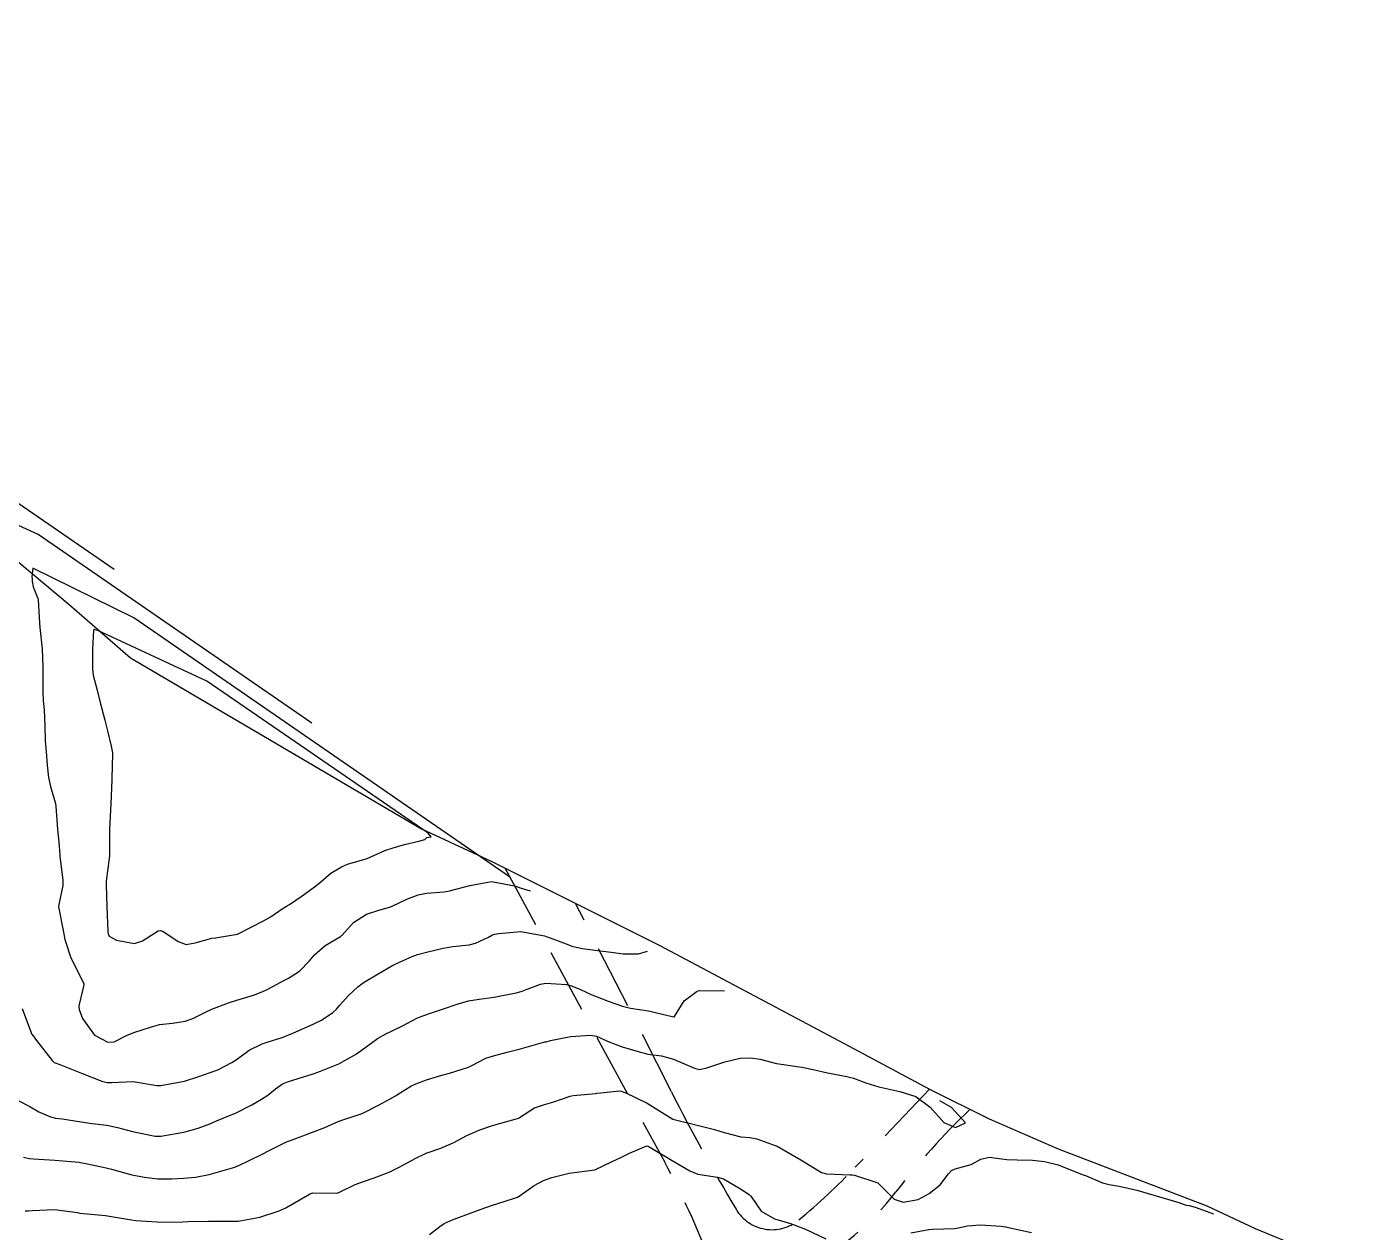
# Model space of a CAD drawing. Header units: metres. Extents: x 298520 to 308411, y 7433745 to 7450750.
# Drawn here: x 303101.4 to 303206, y 7440966.5 to 7441060.3 of the extents above; entities that cross this region are included whole.
import ezdxf

# ---------------------------------------------------------------- set-up
doc = ezdxf.new("R2010")
doc.units = ezdxf.units.M
doc.header["$LTSCALE"] = 10
doc.linetypes.add('DASHED', pattern=[0.75, 0.5, -0.25])
for name, color, linetype in [('Area', 45, 'Continuous'), ('Curvas de Nivel 1m', 11, 'Continuous'), ('Curvas de Nivel 5m', 15, 'Continuous'), ('Vias Secundárias', 230, 'DASHED')]:
    doc.layers.add(name, color=color, linetype=linetype)

msp = doc.modelspace()

# ---------------------------------------------------------------- linework, layer by layer
at = {"layer": 'Area'}
msp.add_polyline3d([(303098.73, 7441020.32, 754.37), (303104.65, 7441015.36, 753.23), (303109.43, 7441011.23, 752.09), (303132.04, 7440997.91, 752.6), (303137.47, 7440995.41, 753.47), (303150.59, 7440988.84, 754.94), (303165.29, 7440981.01, 756.33), (303171.56, 7440977.66, 756.51), (303176.18, 7440975.37, 757.48), (303181.54, 7440973.02, 757.62), (303193.12, 7440968.59, 757.75), (303196.86, 7440966.84, 757.96), (303206.04, 7440963.05, 757.46)], dxfattribs=at)
at = {"layer": 'Curvas de Nivel 1m', "flags": 128}
for points, elevation in [([(303123.51, 7441006.13), (303102.25, 7441020.81), (303096.88, 7441023.25)], 754), ([(303138.88, 7440994.18), (303109.68, 7441014.34), (303101.83, 7441018.18), (303101.75, 7441017.53), (303101.78, 7441017.36), (303101.78, 7441017.15), (303101.86, 7441016.73), (303102.21, 7441015.84), (303102.24, 7441015.74), (303102.35, 7441013.92), (303102.38, 7441013.57), (303102.55, 7441011.91), (303102.6, 7441010.51), (303102.6, 7441009.91), (303102.6, 7441008.53), (303102.63, 7441007.91), (303102.7, 7441007.17), (303102.75, 7441005.91), (303102.79, 7441004.77), (303102.86, 7441003.91), (303102.93, 7441002.88), (303103.04, 7441001.9), (303103.19, 7441001.21), (303103.58, 7440999.89), (303103.62, 7440999.65), (303103.75, 7440997.89), (303103.84, 7440996.89), (303103.92, 7440995.89), (303103.93, 7440995.78), (303104.17, 7440993.89), (303104.16, 7440993.52), (303103.83, 7440991.89), (303103.83, 7440991.84), (303104.21, 7440989.89), (303104.32, 7440989.31), (303104.77, 7440987.88), (303105.71, 7440986.04), (303105.78, 7440985.87), (303105.79, 7440985.78), (303105.7, 7440985.34), (303105.41, 7440984.15), (303105.43, 7440983.87), (303105.68, 7440983.15), (303106.62, 7440981.86), (303107.65, 7440981.31), (303108.16, 7440981.34), (303109.12, 7440981.83), (303109.67, 7440982.08), (303110.97, 7440982.5), (303111.67, 7440982.69), (303112.69, 7440982.8), (303113.67, 7440982.96), (303114.27, 7440983.17), (303115.47, 7440983.75), (303115.61, 7440983.82), (303115.68, 7440983.85), (303117.05, 7440984.37), (303117.69, 7440984.6), (303118.98, 7440984.99), (303119.7, 7440985.25), (303120, 7440985.39), (303120.55, 7440985.69), (303121.29, 7440986.1), (303121.71, 7440986.31), (303122.55, 7440986.84), (303123.34, 7440987.66), (303123.74, 7440988.12), (303124.55, 7440988.83), (303125.75, 7440989.54), (303125.8, 7440989.58), (303125.85, 7440989.63), (303126.76, 7440990.62), (303127.77, 7440991.27), (303128.73, 7440991.6), (303129.55, 7440991.81), (303129.78, 7440991.89), (303130.91, 7440992.44), (303131.79, 7440992.78), (303132.44, 7440992.9), (303133.8, 7440993.01), (303134.23, 7440993.09), (303135.8, 7440993.51), (303137.49, 7440993.81), (303139.28, 7440993.47), (303139.8, 7440993.29), (303140.05, 7440993.21), (303140.5, 7440993.1)], 753), ([(303101.01, 7440983.93), (303101.66, 7440982.12), (303101.73, 7440981.98), (303101.77, 7440981.92), (303102.11, 7440981.46), (303103.32, 7440979.89), (303103.49, 7440979.75), (303103.63, 7440979.69), (303103.93, 7440979.59), (303105.62, 7440978.92), (303107.18, 7440978.29), (303107.62, 7440978.19), (303107.96, 7440978.19), (303109.62, 7440978.25), (303111.46, 7440977.95), (303111.61, 7440977.94), (303111.77, 7440977.96), (303113.62, 7440978.28), (303114.74, 7440978.64), (303115.62, 7440978.95), (303116.21, 7440979.16), (303117.3, 7440979.73), (303117.51, 7440979.86), (303117.64, 7440979.95), (303118.65, 7440980.71), (303119.66, 7440981.18), (303120.04, 7440981.31), (303121.21, 7440981.68), (303121.54, 7440981.81), (303121.66, 7440981.86), (303121.99, 7440982), (303123.67, 7440982.74), (303124.28, 7440983.04), (303125.15, 7440983.64), (303125.43, 7440983.89), (303125.69, 7440984.2), (303126.37, 7440984.95), (303127.09, 7440985.62), (303127.43, 7440985.89), (303127.71, 7440986.07), (303128.68, 7440986.63), (303129.73, 7440987.26), (303129.94, 7440987.37), (303130.39, 7440987.57), (303131.31, 7440987.99), (303131.74, 7440988.15), (303132.55, 7440988.35), (303133.74, 7440988.64), (303134.49, 7440988.77), (303135.75, 7440988.9), (303136.25, 7440989.01), (303137.25, 7440989.5), (303137.58, 7440989.67), (303137.76, 7440989.72), (303138.05, 7440989.78), (303139.76, 7440989.92), (303141.6, 7440989.59), (303141.75, 7440989.54), (303141.83, 7440989.51), (303142.05, 7440989.44), (303143.29, 7440988.96), (303143.75, 7440988.8), (303144.55, 7440988.6), (303145.74, 7440988.46), (303146.79, 7440988.33), (303147.74, 7440988.18), (303148.91, 7440988.19), (303149.62, 7440988.41)], 754), ([(303101.1, 7440972.37), (303101.55, 7440972.28), (303101.87, 7440972.24), (303103.55, 7440972.14), (303105.44, 7440971.98), (303105.54, 7440971.97), (303106.08, 7440971.86), (303107.54, 7440971.55), (303107.94, 7440971.44), (303109.53, 7440971.01), (303110.51, 7440970.83), (303111.53, 7440970.7), (303112.63, 7440970.68), (303113.53, 7440970.74), (303114.47, 7440970.82), (303115.53, 7440971.03), (303116.09, 7440971.19), (303117.54, 7440971.61), (303117.63, 7440971.64), (303117.85, 7440971.73), (303119.55, 7440972.57), (303120.3, 7440972.95), (303121.56, 7440973.56), (303121.85, 7440973.68), (303123.57, 7440974.31), (303124.52, 7440974.69), (303125.58, 7440975.14), (303125.93, 7440975.28), (303126.96, 7440975.62), (303127.43, 7440975.77), (303127.59, 7440975.84), (303128.75, 7440976.44), (303129.6, 7440976.91), (303130.02, 7440977.16), (303130.67, 7440977.57), (303131.26, 7440977.92), (303131.62, 7440978.08), (303132.45, 7440978.38), (303133.63, 7440978.75), (303134.23, 7440978.92), (303135.63, 7440979.35), (303135.75, 7440979.39), (303135.95, 7440979.51), (303137.06, 7440980.07), (303137.64, 7440980.27), (303138.72, 7440980.55), (303139.65, 7440980.78), (303140.18, 7440980.93), (303141.65, 7440981.34), (303141.73, 7440981.36), (303142.07, 7440981.44), (303143.37, 7440981.71), (303143.66, 7440981.75), (303145.19, 7440981.87), (303145.66, 7440981.78), (303146.56, 7440981.38), (303147.65, 7440980.97), (303148.89, 7440980.59), (303149.64, 7440980.4), (303150.72, 7440980.25), (303151.64, 7440979.99), (303153.28, 7440979.3), (303153.63, 7440979.2), (303154.15, 7440979.29), (303155.64, 7440979.8), (303156.83, 7440980.07), (303157.64, 7440980.11), (303158.39, 7440979.99), (303159.64, 7440979.67), (303161.43, 7440979.41), (303161.63, 7440979.38), (303162.51, 7440979.19), (303163.63, 7440978.94), (303165.11, 7440978.64), (303165.63, 7440978.51), (303166.59, 7440978.17), (303167.62, 7440977.85), (303169.23, 7440977.49), (303170.49, 7440977.09), (303171.6, 7440976.27), (303172.65, 7440975.07), (303173.58, 7440974.69), (303174.36, 7440975.05), (303173.26, 7440976.23), (303172.36, 7440976.77)], 756), ([(303101.23, 7440968.19), (303101.5, 7440968.19), (303101.8, 7440968.22), (303103.5, 7440968.3), (303105.3, 7440968.07), (303105.49, 7440968.03), (303107.49, 7440967.85), (303109.49, 7440967.5), (303109.84, 7440967.46), (303111.49, 7440967.35), (303111.95, 7440967.33), (303113.49, 7440967.35), (303113.89, 7440967.36), (303115.49, 7440967.4), (303115.84, 7440967.39), (303117.49, 7440967.39), (303117.8, 7440967.41), (303119.49, 7440967.7), (303120.98, 7440968.2), (303121.5, 7440968.43), (303123.35, 7440969.49), (303123.51, 7440969.57), (303123.58, 7440969.59), (303125.51, 7440969.58), (303125.55, 7440969.59), (303125.63, 7440969.63), (303126.89, 7440970.25), (303127.53, 7440970.49), (303128.36, 7440970.77), (303129.54, 7440971.21), (303129.79, 7440971.33), (303130.25, 7440971.57), (303131.09, 7440972.02), (303131.55, 7440972.28), (303132.42, 7440972.69), (303133.56, 7440973.07), (303134.57, 7440973.52), (303135.57, 7440974.05), (303136.58, 7440974.49), (303137.58, 7440974.84), (303139.51, 7440975.39), (303139.58, 7440975.41), (303139.62, 7440975.42), (303139.68, 7440975.46), (303140.84, 7440976.21), (303141.6, 7440976.48), (303142.34, 7440976.69), (303143.61, 7440977.12), (303143.85, 7440977.17), (303145.61, 7440977.34), (303145.66, 7440977.35), (303145.99, 7440977.39), (303147.45, 7440977.53), (303147.61, 7440977.5), (303147.71, 7440977.47), (303147.94, 7440977.37), (303149.6, 7440976.57), (303151.58, 7440975.32), (303153.58, 7440974.84), (303154.82, 7440974.53), (303155.57, 7440974.29), (303156.87, 7440973.96), (303157.57, 7440973.9), (303158.12, 7440973.8), (303159.56, 7440973.28), (303159.71, 7440973.22), (303161.55, 7440972.17), (303163.16, 7440971.18), (303163.53, 7440971.07), (303165.38, 7440971), (303165.53, 7440970.99), (303165.71, 7440970.97), (303167.53, 7440970.37), (303168.8, 7440969.12), (303169.51, 7440968.87), (303170.66, 7440969.09), (303171.52, 7440969.54), (303172.38, 7440970.22), (303173.03, 7440971.07), (303173.25, 7440971.35), (303173.54, 7440971.46), (303174.79, 7440971.8), (303175.55, 7440972.22), (303176.2, 7440972.38), (303177.55, 7440972.2), (303178.37, 7440972.18), (303179.55, 7440972.15), (303180.48, 7440972.05), (303181.55, 7440971.78), (303183.43, 7440971.04), (303183.67, 7440970.94), (303184.99, 7440970.38), (303185.53, 7440970.24), (303186.3, 7440970.12), (303187.68, 7440969.81), (303190.93, 7440968.85), (303191.36, 7440968.69), (303191.51, 7440968.64), (303191.74, 7440968.61), (303192.21, 7440968.48), (303193.64, 7440967.96)], 757), ([(303132.66, 7440966.37), (303133.48, 7440966.99), (303133.8, 7440967.22), (303134.5, 7440967.52), (303135.5, 7440967.9), (303136.68, 7440968.32), (303137.5, 7440968.62), (303139.2, 7440969.15), (303139.51, 7440969.26), (303139.64, 7440969.33), (303139.83, 7440969.46), (303140.81, 7440970.16), (303141.53, 7440970.55), (303142.17, 7440970.79), (303143.53, 7440971.13), (303145.53, 7440971.39), (303146.87, 7440972.05), (303147.55, 7440972.36), (303148.23, 7440972.69), (303149.56, 7440973.25), (303149.68, 7440973.22), (303151.54, 7440972.11), (303152.91, 7440971.31), (303153.53, 7440971.05), (303155.06, 7440970.81), (303155.53, 7440970.68), (303156.85, 7440969.92), (303157.52, 7440969.48), (303157.64, 7440969.38), (303157.74, 7440969.25), (303158.45, 7440968.18), (303159.5, 7440967.59), (303160.73, 7440967.21), (303161.49, 7440966.94), (303161.91, 7440966.77), (303163.48, 7440966.03)], 758), ([(303170.1, 7440966.49), (303171.49, 7440966.75), (303171.79, 7440966.78), (303173.49, 7440966.84), (303173.68, 7440966.86), (303174.51, 7440967.04), (303175.49, 7440967.12), (303177.12, 7440967.01), (303177.49, 7440966.96), (303177.56, 7440966.94), (303179.49, 7440966.51)], 758)]:
    msp.add_lwpolyline(points, dxfattribs=dict(at, elevation=elevation))
at = {"layer": 'Curvas de Nivel 1m', "elevation": 752, "flags": 128}
msp.add_lwpolyline([(303106.62, 7441013.43), (303106.54, 7441013.36), (303106.46, 7441011.86), (303106.46, 7441010.33), (303106.53, 7441009.86), (303106.83, 7441008.71), (303107.04, 7441007.85), (303107.43, 7441006.37), (303107.56, 7441005.85), (303107.64, 7441005.54), (303107.93, 7441004.34), (303108.01, 7441003.84), (303108.02, 7441003.74), (303107.98, 7441001.84), (303107.98, 7441001.75), (303107.9, 7440999.84), (303107.9, 7440999.81), (303107.87, 7440999.41), (303107.8, 7440997.84), (303107.79, 7440995.87), (303107.79, 7440995.84), (303107.79, 7440995.81), (303107.54, 7440993.84), (303107.52, 7440993.56), (303107.57, 7440991.84), (303107.65, 7440989.94), (303107.66, 7440989.84), (303107.68, 7440989.76), (303107.75, 7440989.56), (303108.32, 7440989.26), (303109.74, 7440989), (303110.35, 7440989.21), (303111.3, 7440989.8), (303111.58, 7440989.98), (303111.76, 7440990.02), (303111.91, 7440989.96), (303112.16, 7440989.79), (303113.12, 7440989.15), (303113.74, 7440988.92), (303114.45, 7440989.06), (303115.75, 7440989.4), (303116.04, 7440989.45), (303117.75, 7440989.73), (303119.76, 7440990.75), (303120.36, 7440991.1), (303121.22, 7440991.69), (303121.56, 7440991.9), (303121.78, 7440992.04), (303122.76, 7440992.7), (303123.8, 7440993.45), (303123.91, 7440993.54), (303124.03, 7440993.65), (303124.99, 7440994.46), (303125.82, 7440994.97), (303126.29, 7440995.16), (303127.82, 7440995.61), (303129.2, 7440996.22), (303129.84, 7440996.44), (303130.72, 7440996.69), (303131.84, 7440996.96), (303132.32, 7440997.08), (303132.46, 7440997.25), (303132.8, 7440997.29), (303132.57, 7440997.59), (303115.35, 7441009.41), (303106.87, 7441013.34), (303106.76, 7441013.38)], close=True, dxfattribs=at)
at = {"layer": 'Curvas de Nivel 5m', "elevation": 755, "flags": 128}
for points in [[(303108.15, 7441018.08), (303094.81, 7441027.28)], [(303100.75, 7440976.77), (303101.59, 7440976.31), (303102.29, 7440975.91), (303103.2, 7440975.51), (303103.58, 7440975.42), (303104.12, 7440975.35), (303105.58, 7440975.12), (303106.44, 7440974.99), (303107.57, 7440974.86), (303108.41, 7440974.68), (303109.57, 7440974.37), (303111.35, 7440974.02), (303111.56, 7440974), (303111.79, 7440974.02), (303113.57, 7440974.33), (303114.69, 7440974.64), (303115.58, 7440974.97), (303116.12, 7440975.2), (303117.39, 7440975.73), (303117.53, 7440975.78), (303117.58, 7440975.81), (303118.86, 7440976.45), (303119.6, 7440976.89), (303120.09, 7440977.21), (303120.7, 7440977.69), (303121.23, 7440978.07), (303121.62, 7440978.24), (303122.45, 7440978.49), (303123.63, 7440978.87), (303124.2, 7440979.07), (303125.63, 7440979.63), (303126.91, 7440980.35), (303127.65, 7440980.88), (303128.63, 7440981.6), (303129.27, 7440981.98), (303129.66, 7440982.16), (303130.63, 7440982.61), (303131.68, 7440983.18), (303131.94, 7440983.3), (303132.68, 7440983.55), (303133.69, 7440983.88), (303134.91, 7440984.3), (303135.69, 7440984.53), (303136.53, 7440984.66), (303137.7, 7440984.81), (303139.4, 7440985.17), (303139.7, 7440985.24), (303139.87, 7440985.29), (303140.27, 7440985.45), (303141.31, 7440985.84), (303141.71, 7440985.9), (303143.32, 7440985.81), (303143.71, 7440985.71), (303144.42, 7440985.41), (303145.3, 7440985), (303145.7, 7440984.84), (303146.56, 7440984.52), (303147.69, 7440984.11), (303148.3, 7440983.97), (303149.69, 7440983.76), (303151.54, 7440983.32), (303151.68, 7440983.28), (303151.71, 7440983.29), (303151.73, 7440983.32), (303152.48, 7440984.53), (303153.48, 7440985.3), (303153.66, 7440985.34), (303155.62, 7440985.31)]]:
    msp.add_lwpolyline(points, dxfattribs=at)
at = {"layer": 'Vias Secundárias'}
for points, elevation in [([(303138.53, 7440994.88), (303150.96, 7440971.98, -0.034472), (303154.5, 7440964.23, -0.102082), (303154.82, 7440962.19, -0.158515), (303150.3, 7440950.26, -0.255011), (303148.12, 7440949.35), (303134.94, 7440949.88, 0.011012), (303125, 7440950.06, -0.003166), (303115.79, 7440950.08, -0.092514), (303096.73, 7440953.81, -0.045857), (303073.54, 7440965.57, -0.034839), (303053.7, 7440980.05, -0.112145), (303046.81, 7440989.17, -0.139175), (303044.9, 7441002.01, 0.119782), (303044.04, 7441009.87, -0.154891), (303043.47, 7441024.13, 0.057648), (303046, 7441040.62, -0.005421), (303046.51, 7441051.34, -0.21958), (303050.75, 7441059.29, -0.295574), (303056.14, 7441059.68), (303078.04, 7441043.06)], 753.59), ([(303171.56, 7440977.66), (303165.77, 7440971.59, -0.028354), (303161.39, 7440967.49, -0.460737), (303156.51, 7440968.32, -0.018138), (303151.49, 7440977.45), (303144.03, 7440992.12)], 756.51)]:
    msp.add_lwpolyline(points, format="xyb", dxfattribs=dict(at, elevation=elevation))
msp.add_lwpolyline([(303159.82, 7440947.82), (303156.64, 7440948.3, 0.02426), (303154.69, 7440948.5, -0.647738), (303154.07, 7440950.1, 0.143812), (303155.98, 7440953.65, -0.111474), (303159.89, 7440962.14, -0.112137), (303161.84, 7440963.76, 0.112484), (303168.94, 7440969.68, -0.039611), (303174.7, 7440976.1, -0.399566)], format="xyb", dxfattribs=at)

doc.saveas('drawing.dxf')
